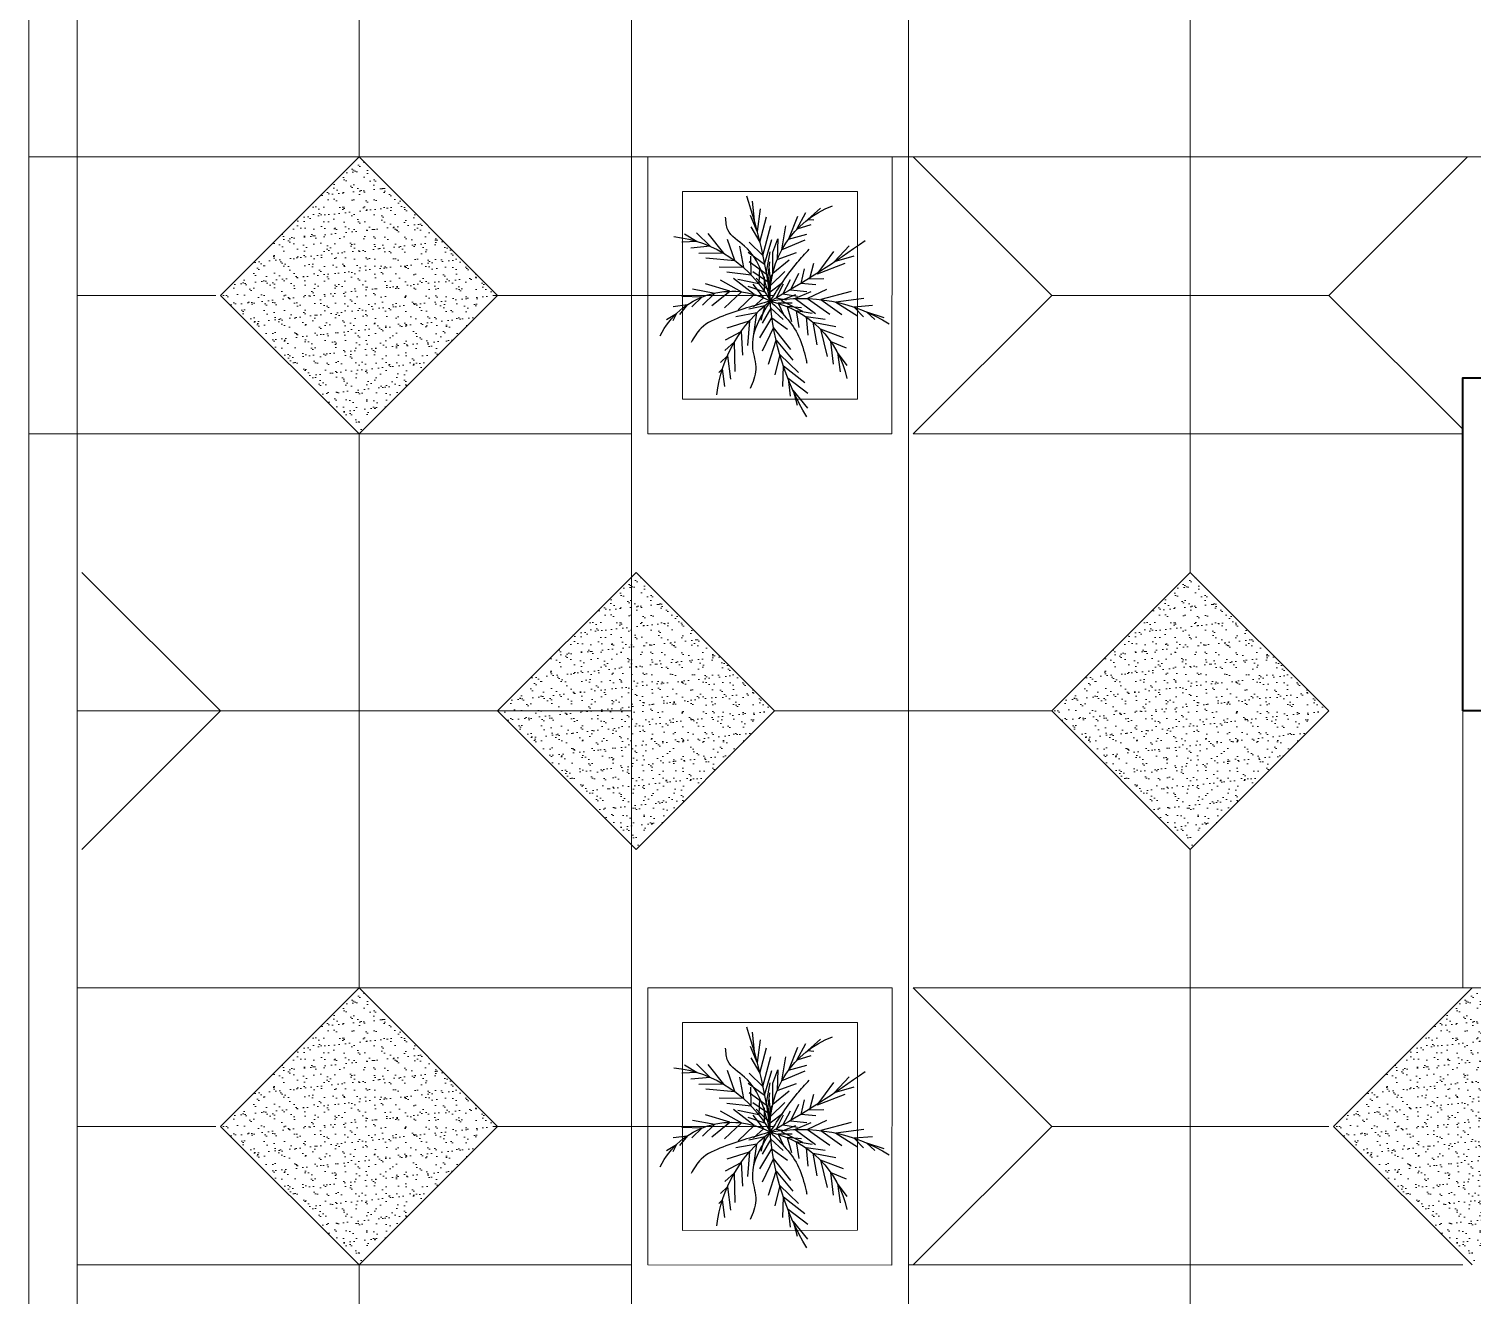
# Model space of a CAD drawing. Header units: millimetres. Extents: x 216896 to 446004, y 63591 to 243769.
# Drawn here: x 337885 to 358719, y 148796 to 167082 of the extents above; entities that cross this region are included whole.
import ezdxf

# ---------------------------------------------------------------- set-up
doc = ezdxf.new("R2010")
doc.units = ezdxf.units.MM
doc.layers.add('concr. box', color=250, linetype='Continuous', lineweight=20)
doc.layers.add('wall', color=5, linetype='Continuous', lineweight=40)
doc.layers.add('line pedestr', color=7, linetype='Continuous', lineweight=5, true_color=0x1c1c1c)
doc.layers.add('trees', color=7, linetype='Continuous', true_color=0x547000)

# ---------------------------------------------------------------- blocks, each defined once
blk = doc.blocks.new('PALM')
for points in [[(0.671, 1.912), (0.412, 1.592), (0.48, 1.862)], [(0.673, 1.652), (0.319, 1.381), (0.356, 1.702)], [(-0.814, 1.528), (-0.853, 1.213), (-0.918, 1.278)], [(-0.891, 1.097), (-0.764, 0.976), (-0.708, 1.396)], [(0.507, 1.274), (0.171, 0.954), (0.084, 1.315)], [(0.226, 1.525), (0.235, 1.156), (0.619, 1.454)], [(-0.627, 1.261), (-0.64, 0.73), (-0.814, 0.884)], [(-0.029, 1.129), (0.104, 0.699), (0.404, 1.057)], [(1.13, 1.126), (1.081, 0.719), (1.355, 0.836)], [(1.375, 1.152), (1.202, 0.917), (1.253, 1.263)], [(-0.8, 0.692), (-0.521, 0.544), (-0.493, 0.967)], [(-0.768, 0.477), (-0.372, 0.352), (-0.408, 0.794)], [(0.368, 0.866), (0.057, 0.47), (-0.143, 0.894)], [(0.84, 0.779), (0.765, 0.375), (1.174, 0.453)], [(1.308, 0.655), (0.901, 0.502), (1.018, 0.992)], [(-0.292, 0.588), (-0.242, 0.212), (-0.614, 0.282)], [(-0.185, 0.659), (0.03, 0.296), (0.31, 0.503)], [(0.98, 0.328), (0.642, 0.281), (0.673, 0.608)], [(-1.855, 0.331), (-1.676, 0.223), (-1.743, 0.355)], [(-0.38, 0.137), (-0.097, 0.078), (-0.165, 0.347)], [(0.234, 0.326), (0.011, 0.128), (-0.145, 0.392)], [(0.559, 0.121), (0.3, 0.094), (0.378, 0.366)], [(0.749, 0.222), (0.465, 0.172), (0.512, 0.473)], [(1.675, -0.049), (1.174, 0.017), (1.563, 0.263)], [(1.83, 0.081), (1.503, 0.108), (1.667, 0.282)], [(2.037, 0.301), (1.729, 0.196), (1.871, 0.331)], [(-1.735, 0.098), (-1.478, 0.063), (-1.624, 0.24)], [(-1.581, -0.088), (-1.217, -0.075), (-1.401, 0.104)], [(-1.39, -0.217), (-0.99, -0.144), (-1.212, 0.071)], [(-1.045, 0.081), (-0.721, -0.176), (-1.156, -0.311)], [(-0.895, -0.38), (-0.512, -0.166), (-0.818, 0.12)], [(-0.571, 0.158), (-0.29, -0.12), (-0.659, -0.406)], [(-0.31, -0.301), (-0.118, -0.058), (-0.301, 0.103)], [(0.393, 0.037), (0.143, 0.038), (0.238, 0.24)], [(0.449, -0.112), (0.198, -0.009), (0.579, 0.182)], [(0.725, -0.168), (0.443, -0.049), (0.809, 0.22)], [(1.003, -0.207), (0.666, -0.048), (1.063, 0.235)], [(1.445, -0.17), (0.906, -0.028), (1.281, 0.238)], [(-0.402, -0.269), (-0.103, -0.166), (-0.103, -0.432)], [(-0.252, -0.413), (-0.039, -0.194), (0.021, -0.472)], [(0.221, -0.325), (-0.002, -0.162), (-0.035, -0.46)], [(0.234, -0.303), (0.104, -0.056), (0.291, -0.022)], [(0.486, -0.081), (0.226, -0.123), (0.36, -0.384)], [(0.508, -0.497), (0.363, -0.2), (0.657, -0.17)], [(-0.778, -0.521), (-0.342, -0.468), (-0.345, -0.803)], [(-0.192, -0.602), (-0.206, -0.311), (-0.578, -0.387)], [(-0.375, -0.71), (-0.071, -0.491), (0.001, -0.879)], [(-0.312, -0.529), (-0.048, -0.351), (-0.007, -0.702)], [(0.259, -0.529), (0.008, -0.286), (-0.017, -0.621)], [(0.336, -0.732), (0.044, -0.493), (0.044, -0.877)], [(0.816, -0.292), (0.556, -0.313), (0.615, -0.576)], [(0.776, -0.673), (0.702, -0.401), (0.96, -0.406)], [(1.334, -0.671), (0.838, -0.485), (1.138, -0.89)], [(-1.154, -0.773), (-0.634, -0.725), (-0.763, -1.105)], [(-0.549, -0.982), (-0.479, -0.6), (-0.91, -0.61)], [(-0.392, -0.876), (-0.101, -0.659), (0.029, -1.102)], [(0.044, -0.877), (0.134, -1.117), (0.124, -0.744), (0.471, -0.871)], [(1.41, -0.988), (1.151, -0.707), (1.499, -0.81)], [(-1.319, -1.222), (-1.074, -0.98), (-1.417, -0.949)], [(-1.118, -1.209), (-0.833, -0.857), (-1.274, -0.854)], [(-0.378, -1.054), (-0.133, -0.817), (0.012, -1.353)], [(0.616, -1.092), (0.207, -0.919), (0.279, -1.347)], [(-1.535, -1.201), (-1.309, -1.067), (-1.578, -1.057)], [(-0.18, -1.651), (-0.234, -1.246), (-0.35, -1.53)], [(-0.345, -1.328), (-0.186, -1.052), (-0.064, -1.508)], [(0.488, -1.514), (0.329, -1.11), (0.657, -1.199)], [(0.725, -1.363), (0.477, -1.287), (0.637, -1.586)], [(-0.324, -1.79), (-0.289, -1.445)], [(0.897, -1.662), (0.67, -1.458), (0.781, -1.451)]]:
    blk.add_lwpolyline(points)
for centre, radius, start, end in [((4.73, -0.354), 4.743, 149.2725, 175.7189), ((1.508, 1.967), 2.478, 186.8007, 232.5313), ((-0.384, 1.75), 1.791, 282.3691, 348.2759), ((-0.687, 1.247), 1.424, 206.1678, 298.8527), ((0.545, 2.922), 2.972, 259.4397, 302.1776), ((-1.973, 1.085), 2.252, 276.4241, 331.1994), ((-8.885, 1.027), 8.944, 341.0229, 353.4051), ((1.711, -0.097), 1.714, 176.7505, 249.5716), ((-7.944, -14.345), 16.398, 53.9971, 61.0215)]:
    blk.add_arc(centre, radius, start, end)
for points in [[(0, 0), (-0.315, 0.847), (-0.257, 1.222), (-0.361, 1.564)], [(0, 0), (0.508, 0.628), (0.636, 1.027), (0.656, 1.111)], [(0, 0), (-0.845, 0.266), (-1.235, 0.484), (-1.416, 0.741)], [(0, 0), (-0.459, -0.984), (-0.757, -1.275), (-0.798, -1.501)], [(0, 0), (0.483, -0.69), (0.697, -0.928)]]:
    blk.add_spline(points, degree=3)
blk = doc.blocks.new('plab')
at = {"layer": 'concr. box', "color": 0}
blk.add_lwpolyline([(0, 0), (3.404, -0.912), (2.368, -4.776), (-1.035, -3.864), (0, 0)], dxfattribs=at)
blk.add_lwpolyline([(0.354, -0.612), (2.791, -1.266), (2.015, -4.163), (-0.423, -3.51)], close=True, dxfattribs=at)
at = {"color": 0, "xscale": -0.8075124294537451, "yscale": 0.807512429455528, "zscale": 0.8075124294476533, "rotation": 164.9999999997417}
blk.add_blockref('PALM', (1.167, -2.468), dxfattribs=at)

msp = doc.modelspace()

# ---------------------------------------------------------------- hatches: boundary and pattern name
at = {"layer": 'line pedestr'}
h = msp.add_hatch(dxfattribs=at)
h.set_pattern_fill('AR-SAND', color=256, scale=4.374, angle=178.8086, style=0)
h.set_pattern_definition([(216.3086, (293027.52, 197985.07), (2.54607, -214.1686), [0, -168.8714, 0, -188.8693, 0, -180.53685]), (186.3086, (293027.52, 197985.07), (-203.0981, -309.3833), [0, -91.10167, 0, -152.20645, 0, -58.3273]), (146.3086, (293164.15, 197982.23), (-345.91834, 6.5652), [0, -55.5498, 0, -199.9793, 0, -261.08406]), (136.3086, (293164.15, 197982.23), (-335.9348, -90.544), [0, -27.7749, 0, -131.09753, 0, -149.98446])])
edge = h.paths.add_edge_path()
edge.add_line((342680, 161232), (340651, 163232))
edge.add_line((340651, 163232), (342651, 165232))
edge.add_line((342651, 165232), (344651, 163232))
edge.add_line((344651, 163232), (342651, 161232))
h = msp.add_hatch(dxfattribs=at)
h.set_pattern_fill('AR-SAND', color=256, scale=4.374, angle=178.8086, style=0)
h.set_pattern_definition([(216.3086, (297027.52, 191985.07), (2.54607, -214.1686), [0, -168.8714, 0, -188.8693, 0, -180.53685]), (186.3086, (297027.52, 191985.07), (-203.0981, -309.3833), [0, -91.10167, 0, -152.20645, 0, -58.3273]), (146.3086, (297164.15, 191982.23), (-345.91834, 6.5652), [0, -55.5498, 0, -199.9793, 0, -261.08406]), (136.3086, (297164.15, 191982.23), (-335.9348, -90.544), [0, -27.7749, 0, -131.09753, 0, -149.98446])])
edge = h.paths.add_edge_path()
edge.add_line((346680, 155232), (344651, 157232))
edge.add_line((344651, 157232), (346651, 159232))
edge.add_line((346651, 159232), (348651, 157232))
edge.add_line((348651, 157232), (346651, 155232))
h = msp.add_hatch(dxfattribs=at)
h.set_pattern_fill('AR-SAND', color=256, scale=4.374, angle=178.8086, style=0)
h.set_pattern_definition([(216.3086, (305027.52, 191985.07), (2.54607, -214.1686), [0, -168.8714, 0, -188.8693, 0, -180.53685]), (186.3086, (305027.52, 191985.07), (-203.0981, -309.3833), [0, -91.10167, 0, -152.20645, 0, -58.3273]), (146.3086, (305164.15, 191982.23), (-345.91834, 6.5652), [0, -55.5498, 0, -199.9793, 0, -261.08406]), (136.3086, (305164.15, 191982.23), (-335.9348, -90.544), [0, -27.7749, 0, -131.09753, 0, -149.98446])])
edge = h.paths.add_edge_path()
edge.add_line((354680, 155232), (352651, 157232))
edge.add_line((352651, 157232), (354651, 159232))
edge.add_line((354651, 159232), (356651, 157232))
edge.add_line((356651, 157232), (354651, 155232))
h = msp.add_hatch(dxfattribs=at)
h.set_pattern_fill('AR-SAND', color=256, scale=4.374, angle=178.8086, style=0)
h.set_pattern_definition([(216.3086, (293027.52, 185985.07), (2.54607, -214.1686), [0, -168.8714, 0, -188.8693, 0, -180.53685]), (186.3086, (293027.52, 185985.07), (-203.0981, -309.3833), [0, -91.10167, 0, -152.20645, 0, -58.3273]), (146.3086, (293164.15, 185982.23), (-345.91834, 6.5652), [0, -55.5498, 0, -199.9793, 0, -261.08406]), (136.3086, (293164.15, 185982.23), (-335.9348, -90.544), [0, -27.7749, 0, -131.09753, 0, -149.98446])])
edge = h.paths.add_edge_path()
edge.add_line((342680, 149232), (340651, 151232))
edge.add_line((340651, 151232), (342651, 153232))
edge.add_line((342651, 153232), (344651, 151232))
edge.add_line((344651, 151232), (342651, 149232))
h = msp.add_hatch(dxfattribs=at)
h.set_pattern_fill('AR-SAND', color=256, scale=4.374, angle=178.8086, style=0)
h.set_pattern_definition([(216.3086, (309095.67, 185985.07), (2.54607, -214.1686), [0, -168.8714, 0, -188.8693, 0, -180.53685]), (186.3086, (309095.67, 185985.07), (-203.0981, -309.3833), [0, -91.10167, 0, -152.20645, 0, -58.3273]), (146.3086, (309232.3, 185982.23), (-345.91834, 6.5652), [0, -55.5498, 0, -199.9793, 0, -261.08406]), (136.3086, (309232.3, 185982.23), (-335.9348, -90.544), [0, -27.7749, 0, -131.09753, 0, -149.98446])])
edge = h.paths.add_edge_path()
edge.add_line((358748, 149232), (356719, 151232))
edge.add_line((356719, 151232), (358719, 153232))
edge.add_line((358719, 153232), (360719, 151232))
edge.add_line((360719, 151232), (358719, 149232))

# ---------------------------------------------------------------- linework, layer by layer
for p, q in [((342651, 173232), (342651, 165232)), ((338583, 169232), (338583, 161232)), ((346583, 169232), (346583, 161232)), ((350583, 169232), (350583, 161232)), ((337885, 167576), (337885, 165609)), ((354651, 159232), (354651, 167232)), ((337885, 165609), (337885, 163642)), ((338583, 165232), (337885, 165232)), ((346583, 165232), (338583, 165232)), ((342651, 165232), (340651, 163232)), ((344651, 163232), (342651, 165232)), ((358583, 165232), (346583, 165232)), ((360583, 165232), (350583, 165232)), ((352651, 163232), (350651, 165232)), ((358651, 165232), (356651, 163232)), ((337885, 163642), (337885, 161675)), ((340583, 163232), (338583, 163232)), ((340651, 163232), (342651, 161232)), ((344651, 163232), (342651, 161232)), ((344583, 163232), (346583, 163232)), ((344651, 163232), (346651, 163232)), ((346651, 163232), (348651, 163232)), ((348651, 163232), (346651, 163232)), ((352651, 163232), (350651, 161232)), ((352651, 163232), (354651, 163232)), ((354651, 163232), (356651, 163232)), ((356651, 163232), (354651, 163232)), ((358583, 161300), (356651, 163232)), ((373333, 162043), (358583, 162043)), ((337885, 161675), (337885, 159708)), ((338583, 161232), (337885, 161232)), ((346583, 161232), (338583, 161232)), ((346583, 161232), (338583, 161232)), ((338583, 161232), (338583, 153232)), ((342651, 153232), (342651, 161232)), ((346583, 161232), (346583, 153232)), ((350583, 161232), (350583, 153232)), ((350651, 161232), (358583, 161232)), ((358583, 161232), (358583, 153232)), ((337885, 159708), (337885, 157741)), ((340651, 157232), (338651, 159232)), ((346651, 159232), (344651, 157232)), ((348651, 157232), (346651, 159232)), ((354651, 159232), (352651, 157232)), ((356651, 157232), (354651, 159232)), ((337885, 157741), (337885, 155774)), ((338583, 157232), (338583, 77232)), ((346583, 157232), (338583, 157232)), ((346583, 157232), (338583, 157232)), ((340651, 157232), (338651, 155232)), ((340651, 157232), (342651, 157232)), ((342651, 157232), (344651, 157232)), ((344651, 157232), (342651, 157232)), ((344651, 157232), (346651, 155232)), ((346583, 157232), (346583, 77232)), ((348651, 157232), (346651, 155232)), ((348651, 157232), (350651, 157232)), ((350651, 157232), (352651, 157232)), ((352651, 157232), (352583, 157232)), ((352651, 157232), (354651, 155232)), ((356651, 157232), (354651, 155232)), ((368583, 157232), (358583, 157232)), ((337885, 155774), (337885, 153807)), ((354651, 147232), (354651, 155232)), ((337885, 153807), (337885, 151840)), ((346583, 153232), (338583, 153232)), ((346583, 153232), (338583, 153232)), ((338583, 153232), (338583, 145232)), ((342651, 153232), (340651, 151232)), ((344651, 151232), (342651, 153232)), ((346583, 153232), (346583, 145232)), ((350583, 153232), (350583, 145232)), ((352651, 151232), (350651, 153232)), ((350651, 153232), (373583, 153232)), ((358719, 153232), (356719, 151232)), ((337885, 151840), (337885, 149873)), ((340583, 151232), (338583, 151232)), ((340651, 151232), (342651, 149232)), ((344651, 151232), (342651, 149232)), ((344583, 151232), (346583, 151232)), ((344651, 151232), (346651, 151232)), ((346651, 151232), (348651, 151232)), ((348651, 151232), (346651, 151232)), ((352651, 151232), (350651, 149232)), ((352651, 151232), (354651, 151232)), ((354651, 151232), (356651, 151232)), ((356651, 151232), (354651, 151232)), ((356651, 151232), (354651, 151232)), ((356719, 151232), (358719, 149232)), ((337885, 149873), (337885, 147906)), ((346583, 149232), (338583, 149232)), ((342651, 141232), (342651, 149232)), ((358583, 149232), (350583, 149232))]:
    msp.add_line(p, q, dxfattribs=at)
at = {"layer": 'wall'}
msp.add_lwpolyline([(358583, 157232), (358583, 162043), (373333, 162043), (373333, 167232), (378583, 167232), (378583, 157232), (358583, 157232)], dxfattribs=at)

# ---------------------------------------------------------------- block references
at = {"layer": 'trees', "xscale": 1000, "yscale": 1000, "zscale": 1000, "rotation": 14.99999999998732}
for p in [(346821, 165232), (346821, 153232)]:
    msp.add_blockref('plab', p, dxfattribs=at)

doc.saveas('drawing.dxf')
